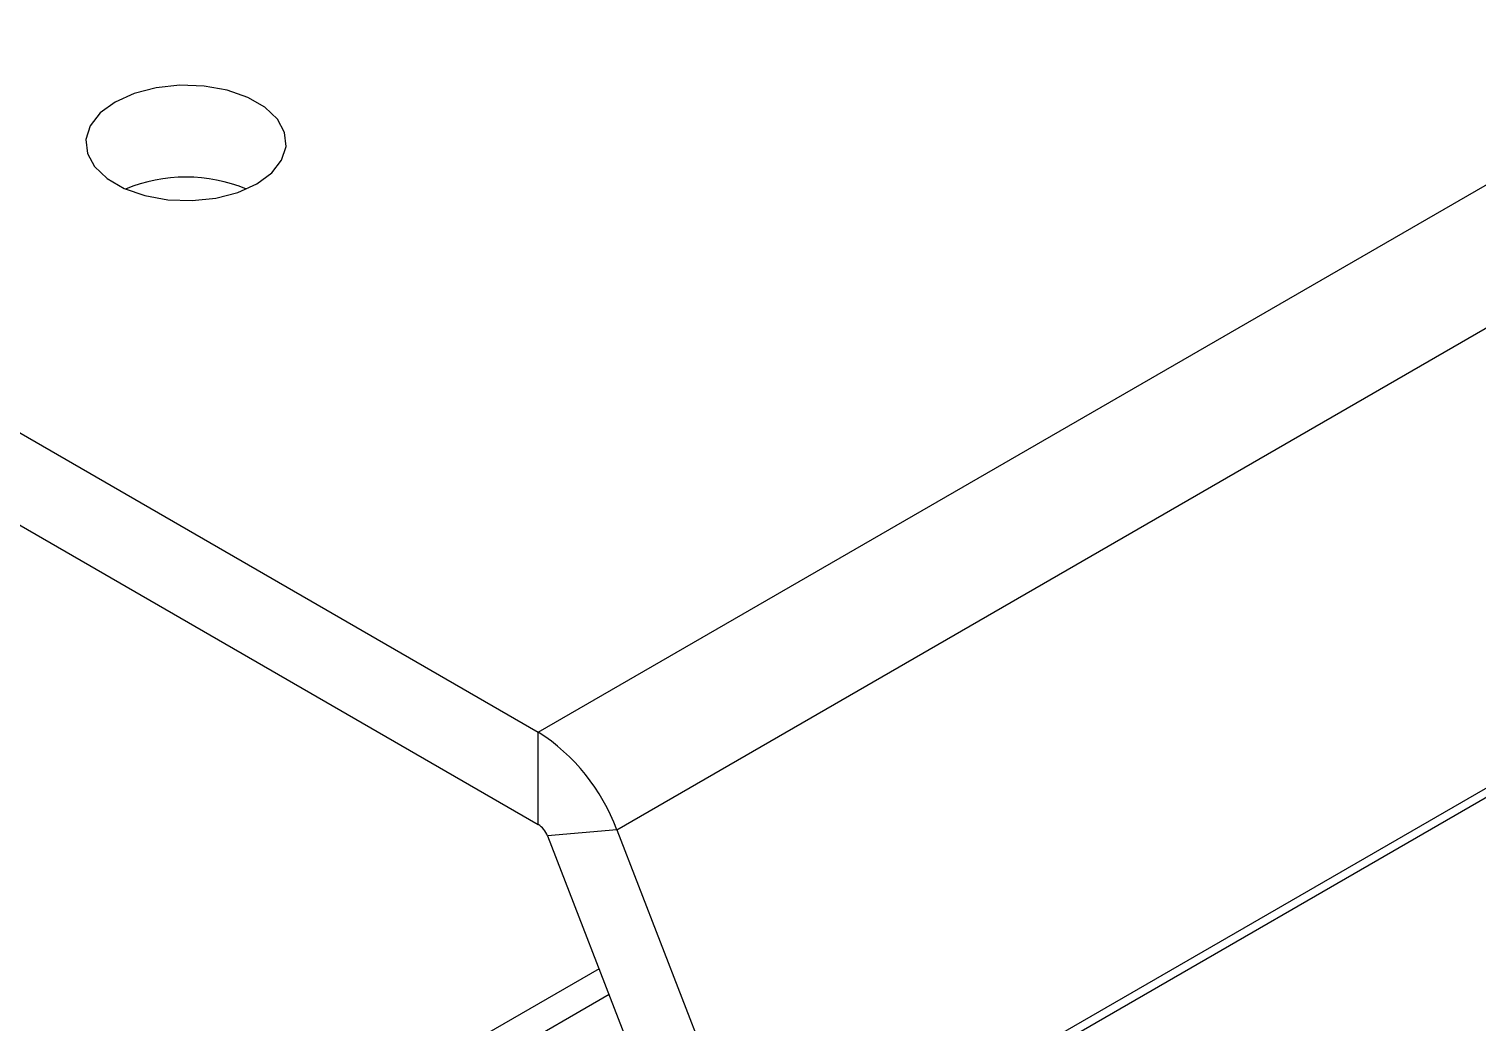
# Model space of a CAD drawing. Extents: x -0.54 to 6.36, y -7.35 to 0.
# Drawn here: x 1.754 to 2.52, y -4.712 to -4.186 of the extents above; entities that cross this region are included whole.
import ezdxf

# ---------------------------------------------------------------- set-up
doc = ezdxf.new("R2010")
doc.units = 0
doc.header["$LTSCALE"] = 0.5
doc.header["$MEASUREMENT"] = 0
doc.layers.add('Housing', color=150, linetype='CONTINUOUS')
doc.layers.add('Mounting', color=4, linetype='CONTINUOUS')

msp = doc.modelspace()

# ---------------------------------------------------------------- linework, layer by layer
at = {"layer": 'Housing', "linetype": 'Continuous', "transparency": 16777216}
for p, q in [((3.9785, -3.74851), (1.9877, -4.898)), ((3.986, -3.74925), (1.99518, -4.89863)), ((2.05565, -4.6834), (1.83901, -4.80848)), ((2.06096, -4.69707), (1.84819, -4.81991))]:
    msp.add_line(p, q, dxfattribs=at)
at = {"layer": 'Mounting', "linetype": 'Continuous', "lineweight": 25, "transparency": 16777216}
for p, q in [((2.02349, -4.55821), (3.4377, -3.7418)), ((2.06501, -4.60986), (3.47922, -3.79345)), ((1.29739, -4.13904), (2.02349, -4.55821)), ((1.29739, -4.18787), (2.02349, -4.60704)), ((2.02349, -4.60704), (2.02349, -4.55821)), ((2.06501, -4.60986), (2.02839, -4.61313)), ((2.06501, -4.60986), (2.14216, -4.8087)), ((2.02839, -4.61313), (2.11057, -4.82494))]:
    msp.add_line(p, q, dxfattribs=at)
at = {"layer": 'Mounting', "linetype": 'Continuous', "lineweight": 25, "transparency": 16777216, "flags": 128}
msp.add_lwpolyline([(1.79974, -4.22494), (1.79186, -4.23075), (1.78662, -4.23747), (1.78431, -4.24473), (1.78508, -4.25209), (1.78889, -4.25913), (1.7955, -4.26545), (1.80453, -4.27066), (1.81546, -4.27448), (1.82766, -4.27667), (1.84042, -4.27712), (1.85298, -4.27579), (1.86463, -4.27276), (1.87469, -4.26821), (1.88257, -4.2624), (1.88782, -4.25568), (1.89012, -4.24842), (1.88935, -4.24106), (1.88555, -4.23402), (1.87894, -4.22771), (1.8699, -4.22249), (1.85897, -4.21868), (1.84677, -4.21648), (1.83402, -4.21604), (1.82145, -4.21736), (1.8098, -4.22039), (1.79974, -4.22494)], dxfattribs=at)
at = {"layer": 'Mounting', "linetype": 'Continuous', "lineweight": 25, "transparency": 16777216}
for centre, radius, start, end in [((1.83722, -4.34804), 0.08341, 67.48309, 112.51691), ((1.96737, -4.64584), 0.10406, 20.22711, 57.36203), ((2.01687, -4.61738), 0.01228, 20.22711, 57.36203)]:
    msp.add_arc(centre, radius, start, end, dxfattribs=at)

doc.saveas('drawing.dxf')
